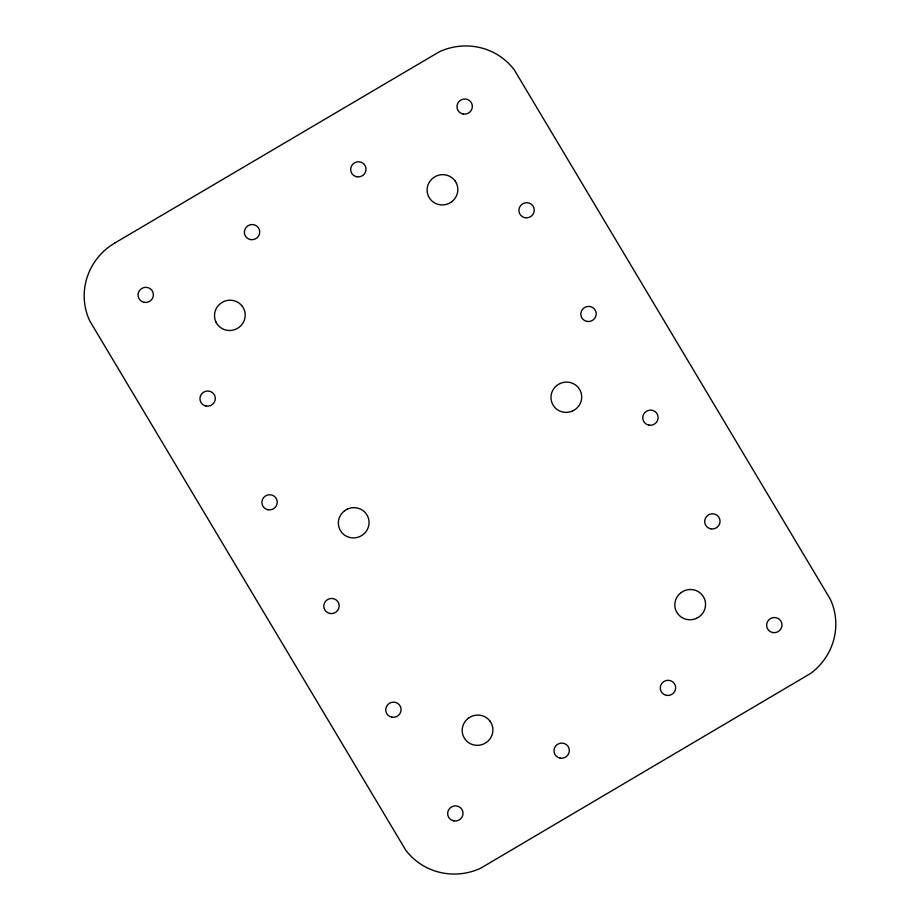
<?xml version="1.0" encoding="UTF-8"?>
<svg xmlns="http://www.w3.org/2000/svg" width="920" height="920" viewBox="0 0 920 920"><rect width="100%" height="100%" fill="white"/><g stroke="black" fill="none" stroke-linecap="round" stroke-linejoin="round"><path stroke-width="1.38" d="M451.524 201.894L448.81 203.504A15.421 15.076 -24.4 0 1 430.065 198.915L428.455 196.282A15.421 15.076 -24.4 0 1 433.447 177.721L436.126 176.099A15.421 15.076 -24.4 0 1 454.905 180.699M344.62 510.692L347.346 509.082M468.475 718.106L471.19 716.496M681.11 592.549L683.824 590.95A15.41 15.065 -24.4 0 1 702.604 595.539L704.191 598.161A15.41 15.065 -24.4 0 1 699.223 616.733L696.509 618.344M559.981 383.525L557.255 385.135A15.421 15.076 -24.4 0 0 552.356 403.707L553.886 406.353A15.421 15.076 -24.4 0 0 572.677 410.906M572.665 410.929L575.379 409.319A15.421 15.076 -24.4 0 0 580.324 390.747L578.749 388.091A15.421 15.076 -24.4 0 0 559.992 383.559M454.894 180.665L456.481 183.321M242.259 306.222L243.846 308.878A15.41 15.065 -24.4 0 1 238.889 327.451L236.175 329.061A15.41 15.065 -24.4 0 1 217.442 324.472M489.969 721.061L491.544 723.718A15.41 15.065 -24.4 0 1 486.588 742.29L483.874 743.9A15.41 15.065 -24.4 0 1 465.14 739.312L463.53 736.678A15.41 15.065 -24.4 0 1 468.522 718.129M217.407 324.495L215.82 321.839M456.469 183.321A15.421 15.076 -24.4 0 1 451.524 201.894M215.878 321.85A15.41 15.065 -24.4 0 1 220.823 303.289L223.491 301.656A15.41 15.065 -24.4 0 1 242.27 306.256M344.678 510.703A15.41 15.065 -24.4 0 0 339.733 529.264L341.251 531.909A15.41 15.065 -24.4 0 0 360.053 536.452L362.744 534.876A15.41 15.065 -24.4 0 0 367.69 516.304L366.114 513.647A15.41 15.065 -24.4 0 0 347.369 509.116M696.543 618.309A15.41 15.065 -24.4 0 1 677.775 613.755L676.154 611.121A15.41 15.065 -24.4 0 1 681.156 592.56M471.212 716.53A15.41 15.065 -24.4 0 1 489.969 721.096M114.747 243.041L109.468 246.514A61.651 60.283 -24.4 0 0 89.688 320.804L405.616 849.965A61.651 60.283 -24.4 0 0 480.688 868.204L810.531 673.486A61.651 60.283 -24.4 0 0 830.311 599.196L514.384 70.023A61.651 60.283 -24.4 0 0 439.311 51.796L114.747 243.041M250.505 239.568A7.716 7.544 -24.4 0 0 259.313 229.574A7.716 7.544 -24.4 0 0 246.261 227.205A7.716 7.544 -24.4 0 0 250.505 239.568M144.187 302.346A7.716 7.544 -24.4 0 0 152.996 292.353A7.716 7.544 -24.4 0 0 139.944 289.984A7.716 7.544 -24.4 0 0 144.187 302.346M206.114 406.053A7.716 7.544 -24.4 0 0 214.923 396.06A7.716 7.544 -24.4 0 0 201.859 393.691A7.716 7.544 -24.4 0 0 206.114 406.053M268.042 509.76A7.716 7.544 -24.4 0 0 276.851 499.778A7.716 7.544 -24.4 0 0 263.787 497.398A7.716 7.544 -24.4 0 0 268.042 509.76M329.969 613.479A7.716 7.544 -24.4 0 0 338.778 603.485A7.716 7.544 -24.4 0 0 325.714 601.105A7.716 7.544 -24.4 0 0 329.969 613.479M391.897 717.186A7.716 7.544 -24.4 0 0 400.706 707.192A7.716 7.544 -24.4 0 0 387.642 704.823A7.716 7.544 -24.4 0 0 391.897 717.186M525.067 217.718A7.716 7.544 -24.4 0 0 533.876 207.724A7.716 7.544 -24.4 0 0 520.812 205.355A7.716 7.544 -24.4 0 0 525.067 217.718M586.995 321.425A7.716 7.544 -24.4 0 0 595.803 311.431A7.716 7.544 -24.4 0 0 582.74 309.062A7.716 7.544 -24.4 0 0 586.995 321.425M648.922 425.143A7.716 7.544 -24.4 0 0 657.731 415.15A7.716 7.544 -24.4 0 0 644.667 412.769A7.716 7.544 -24.4 0 0 648.922 425.143M710.849 528.851A7.716 7.544 -24.4 0 0 719.658 518.857A7.716 7.544 -24.4 0 0 706.594 516.476A7.716 7.544 -24.4 0 0 710.849 528.851M463.139 114.011A7.716 7.544 -24.4 0 0 471.948 104.017A7.716 7.544 -24.4 0 0 458.896 101.648A7.716 7.544 -24.4 0 0 463.139 114.011M356.822 176.789A7.716 7.544 -24.4 0 0 365.631 166.796A7.716 7.544 -24.4 0 0 352.578 164.427A7.716 7.544 -24.4 0 0 356.822 176.789M560.142 758.114A7.716 7.544 -24.4 0 0 568.951 748.132A7.716 7.544 -24.4 0 0 555.887 745.752A7.716 7.544 -24.4 0 0 560.142 758.114M453.824 820.893A7.716 7.544 -24.4 0 0 462.633 810.911A7.716 7.544 -24.4 0 0 449.569 808.53A7.716 7.544 -24.4 0 0 453.824 820.893M772.777 632.557A7.716 7.544 -24.4 0 0 781.586 622.575A7.716 7.544 -24.4 0 0 768.522 620.195A7.716 7.544 -24.4 0 0 772.777 632.557M666.459 695.336A7.716 7.544 -24.4 0 0 675.269 685.354A7.716 7.544 -24.4 0 0 662.205 682.973A7.716 7.544 -24.4 0 0 666.459 695.336"/></g></svg>
